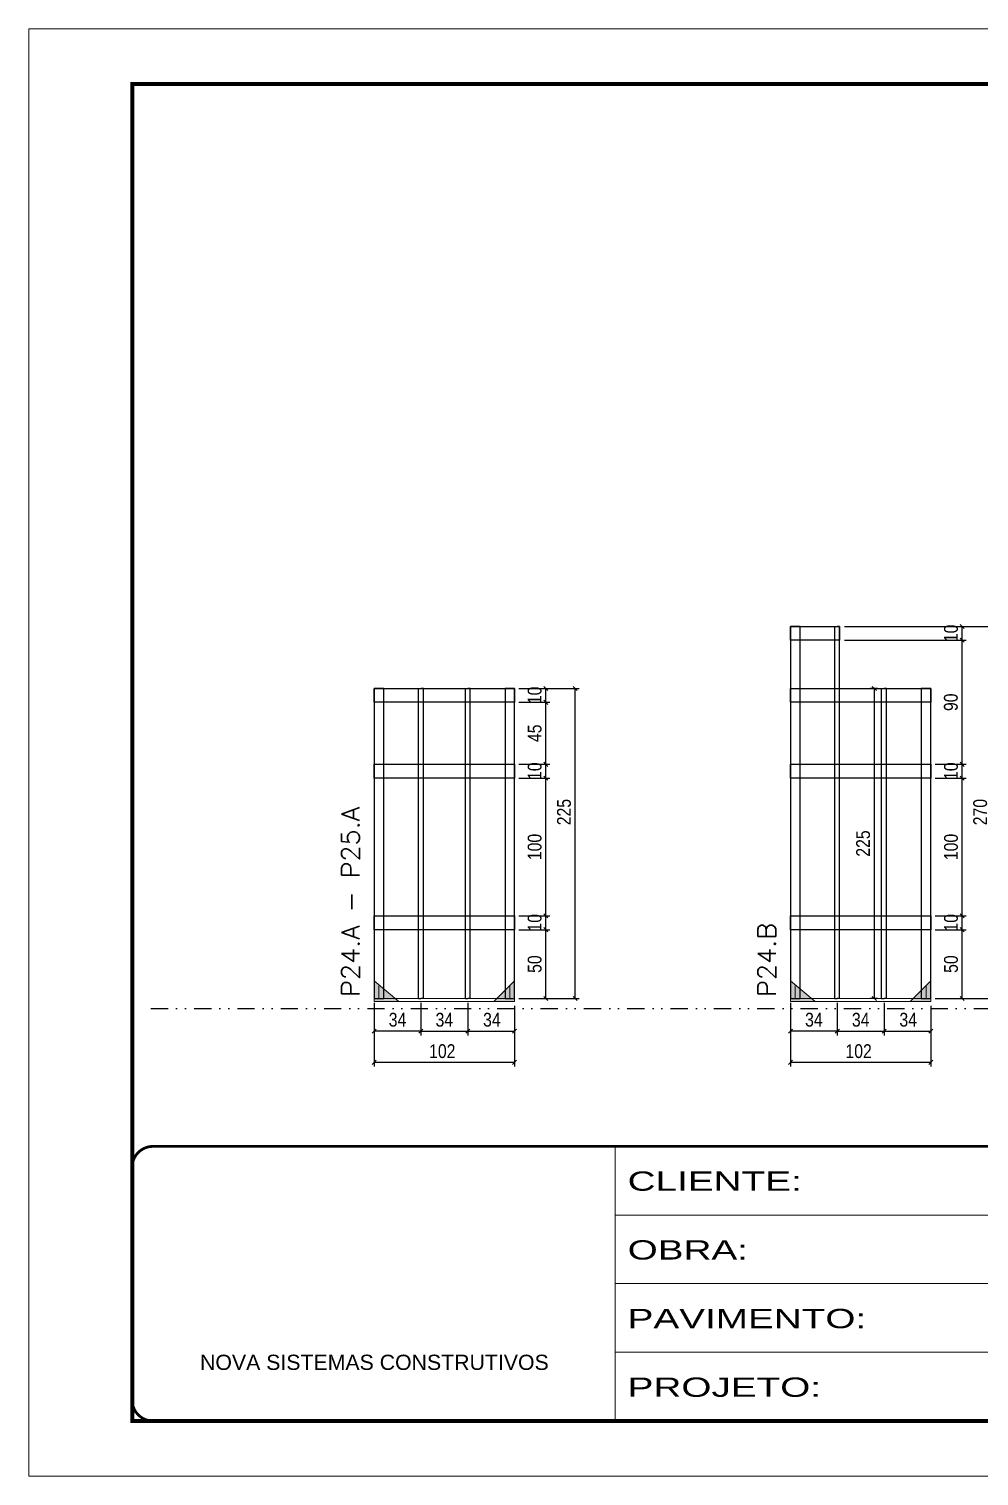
# Model space of a CAD drawing. Extents: x 14400 to 27878, y -21631 to 6985.
# Drawn here: x 17597 to 18287, y 192 to 1242 of the extents above; entities that cross this region are included whole.
import ezdxf

# ---------------------------------------------------------------- set-up
doc = ezdxf.new("R2010")
doc.units = 0
for name, pattern in [('CONTINUO', [0]), ('DASHED', [0.75, 0.5, -0.25]), ('DIVIDE2', [0.625, 0.25, -0.125, 0, -0.125, 0, -0.125]), ('HIDDEN', [0.375, 0.25, -0.125])]:
    doc.linetypes.add(name, pattern=pattern)
for name, color, linetype in [('COTA', 241, 'Continuous'), ('Nível', 160, 'Continuous'), ('SARR_2.2x10', 60, 'Continuous'), ('SARR_3.5x7', 81, 'Continuous'), ('SARR_7x7', 40, 'Continuous')]:
    doc.layers.add(name, color=color, linetype=linetype)
for name, color, linetype, lineweight in [('Folhas', 255, 'Continuous', 9), ('Madeira', 126, 'Continuous', 18), ('Sarr 2.2x7', 40, 'Continuous', 9), ('SARRAFO DE PRESSAO', 251, 'DASHED', 9), ('Texto Seção', 7, 'Continuous', 15)]:
    doc.layers.add(name, color=color, linetype=linetype, lineweight=lineweight)
doc.styles.add('ARIAL', font='arial.ttf')
doc.styles.add('COTA TECNICA', font='techl___.ttf', dxfattribs={"height": 10})
doc.styles.add('REGUA-120', font='ROMANS.shx', dxfattribs={"height": 15})
doc.styles.add('Tecnologia', font='')
doc.styles.get('Tecnologia').set_extended_font_data('Forgotten Futurist')
doc.dimstyles.new('PAINEL', dxfattribs={"dimtxt": 10, "dimasz": 3, "dimexe": 3, "dimexo": 3, "dimgap": 3, "dimtad": 1, "dimdec": 1, "dimzin": 12, "dimdsep": 46, "dimtxsty": 'COTA TECNICA', "dimblk1": 'OBLIQUE', "dimblk2": 'OBLIQUE', "dimsah": 1, "dimcen": 0.9, "dimclrd": 4, "dimclre": 4, "dimclrt": 240, "dimadec": 1, "dimazin": 3, "dimtfac": 1, "dimtdec": 1, "dimtmove": 0, "dimatfit": 3, "dimfxl": 1, "dimtolj": 1, "dimtzin": 12, "dimarcsym": 0})

# ---------------------------------------------------------------- blocks, each defined once
blk = doc.blocks.new('9999999999')
at = {"color": 30, "linetype": 'CONTINUO'}
for p, q in [((98564.6, 34230.2), (98564.6, 34429.4)), ((98564.6, 34379.6), (99584, 34379.6)), ((98564.6, 34329.8), (99488, 34329.8)), ((98564.6, 34280), (99488, 34280))]:
    blk.add_line(p, q, dxfattribs=at)
at = {"color": 30, "linetype": 'CONTINUO', "const_width": 2}
blk.add_lwpolyline([(99584, 34230.2), (99584, 34414.4, 0.414214), (99569, 34429.4), (98229, 34429.4, 0.414214), (98214, 34414.4), (98214, 34245.2, 0.414214), (98229, 34230.2), (99584, 34230.2)], format="xyb", dxfattribs=at)
at = {"layer": 'Folhas'}
blk.add_lwpolyline([(98139, 34190.2), (99624, 34190.2), (99624, 35240.2), (98139, 35240.2)], close=True, dxfattribs=at)
at = {"layer": 'Folhas', "color": 30, "const_width": 3}
blk.add_lwpolyline([(98214, 34230.2), (99584, 34230.2), (99584, 35200.2), (98214, 35200.2)], close=True, dxfattribs=at)
at = {"color": 7, "linetype": 'Continuous', "ltscale": 5, "style": 'ARIAL'}
blk.add_text('NOVA SISTEMAS CONSTRUTIVOS', height=11.059, dxfattribs=at).set_placement((98263.2, 34267.2))
at = {"layer": 'Folhas', "color": 7, "style": 'Tecnologia', "width": 1.5}
for s, p in [('CLIENTE:', (98573.7, 34397.2)), ('OBRA:', (98573.7, 34347.3)), ('PAVIMENTO:', (98573.7, 34297.5)), ('PROJETO:', (98573.7, 34247.7))]:
    blk.add_text(s, height=14, dxfattribs=at).set_placement(p)
blk = doc.blocks.new('_Oblique')
at = {"color": 0, "linetype": 'ByBlock', "lineweight": -2}
blk.add_line((-0.5, -0.5), (0.5, 0.5), dxfattribs=at)
blk = doc.blocks.new('*D6844')
at = {"layer": 'COTA', "color": 4, "lineweight": -2, "transparency": 16777216}
for p, q in [((17847.6, 520.1), (17847.6, 489)), ((17949.6, 520.1), (17949.6, 489)), ((17949.6, 492), (17847.6, 492))]:
    blk.add_line(p, q, dxfattribs=at)
at = {"layer": 'Defpoints', "color": 0, "transparency": 16777216}
for p in [(17847.6, 523.1), (17949.6, 523.1), (17847.6, 492)]:
    blk.add_point(p, dxfattribs=at)
at = {"layer": 'COTA', "color": 4, "lineweight": -2, "transparency": 16777216, "xscale": 3, "yscale": 3, "zscale": 3, "rotation": 180}
blk.add_blockref('_Oblique', (17847.6, 492), dxfattribs=at)
at = {"layer": 'COTA', "color": 4, "lineweight": -2, "transparency": 16777216, "xscale": 3, "yscale": 3, "zscale": 3}
blk.add_blockref('_Oblique', (17949.6, 492), dxfattribs=at)
at = {"layer": 'COTA', "color": 240, "transparency": 16777216, "insert": (17897.1, 500.1), "char_height": 10, "attachment_point": 5, "style": 'COTA TECNICA'}
blk.add_mtext('\\A1;102', dxfattribs=at)
blk = doc.blocks.new('*D6845')
at = {"layer": 'COTA', "color": 4, "lineweight": -2, "transparency": 16777216}
for p, q in [((17847.6, 535.3), (17847.6, 511.6)), ((17881.6, 535.3), (17881.6, 511.6)), ((17881.6, 514.6), (17847.6, 514.6))]:
    blk.add_line(p, q, dxfattribs=at)
at = {"layer": 'Defpoints', "color": 0, "transparency": 16777216}
for p in [(17847.6, 538.3), (17881.6, 538.3), (17847.6, 514.6)]:
    blk.add_point(p, dxfattribs=at)
at = {"layer": 'COTA', "color": 4, "lineweight": -2, "transparency": 16777216, "xscale": 3, "yscale": 3, "zscale": 3, "rotation": 180}
blk.add_blockref('_Oblique', (17847.6, 514.6), dxfattribs=at)
at = {"layer": 'COTA', "color": 4, "lineweight": -2, "transparency": 16777216, "xscale": 3, "yscale": 3, "zscale": 3}
blk.add_blockref('_Oblique', (17881.6, 514.6), dxfattribs=at)
at = {"layer": 'COTA', "color": 240, "transparency": 16777216, "insert": (17864.6, 522.9), "char_height": 10, "attachment_point": 5, "style": 'COTA TECNICA'}
blk.add_mtext('\\A1;34', dxfattribs=at)
blk = doc.blocks.new('*D6846')
at = {"layer": 'COTA', "color": 4, "lineweight": -2, "transparency": 16777216}
for p, q in [((17915.6, 535.3), (17915.6, 511.6)), ((17949.6, 533.1), (17949.6, 511.6)), ((17915.6, 514.6), (17949.6, 514.6))]:
    blk.add_line(p, q, dxfattribs=at)
at = {"layer": 'Defpoints', "color": 0, "transparency": 16777216}
for p in [(17915.6, 538.3), (17949.6, 536.1), (17949.6, 514.6)]:
    blk.add_point(p, dxfattribs=at)
at = {"layer": 'COTA', "color": 4, "lineweight": -2, "transparency": 16777216, "xscale": 3, "yscale": 3, "zscale": 3, "rotation": 180}
blk.add_blockref('_Oblique', (17915.6, 514.6), dxfattribs=at)
at = {"layer": 'COTA', "color": 4, "lineweight": -2, "transparency": 16777216, "xscale": 3, "yscale": 3, "zscale": 3}
blk.add_blockref('_Oblique', (17949.6, 514.6), dxfattribs=at)
at = {"layer": 'COTA', "color": 240, "transparency": 16777216, "insert": (17933.1, 522.9), "char_height": 10, "attachment_point": 5, "style": 'COTA TECNICA'}
blk.add_mtext('\\A1;34', dxfattribs=at)
blk = doc.blocks.new('*D6847')
at = {"layer": 'COTA', "color": 4, "lineweight": -2, "transparency": 16777216}
for p, q in [((17952.6, 588.3), (17975.3, 588.3)), ((17972.3, 538.3), (17972.3, 588.3)), ((17952.6, 538.3), (17975.3, 538.3))]:
    blk.add_line(p, q, dxfattribs=at)
at = {"layer": 'Defpoints', "color": 0, "transparency": 16777216}
for p in [(17949.6, 588.3), (17972.3, 588.3), (17949.6, 538.3)]:
    blk.add_point(p, dxfattribs=at)
at = {"layer": 'COTA', "color": 4, "lineweight": -2, "transparency": 16777216, "xscale": 3, "yscale": 3, "zscale": 3}
for p, rotation in [((17972.3, 588.3), 90), ((17972.3, 538.3), 270)]:
    blk.add_blockref('_Oblique', p, dxfattribs=dict(at, rotation=rotation))
at = {"layer": 'COTA', "color": 240, "transparency": 16777216, "insert": (17964.2, 563.3), "char_height": 10, "attachment_point": 5, "rotation": 90, "style": 'COTA TECNICA'}
blk.add_mtext('\\A1;50', dxfattribs=at)
blk = doc.blocks.new('*D6848')
at = {"layer": 'COTA', "color": 4, "lineweight": -2, "transparency": 16777216}
for p, q in [((17881.6, 535.3), (17881.6, 511.6)), ((17915.6, 535.3), (17915.6, 511.6)), ((17881.6, 514.6), (17915.6, 514.6))]:
    blk.add_line(p, q, dxfattribs=at)
at = {"layer": 'Defpoints', "color": 0, "transparency": 16777216}
for p in [(17881.6, 538.3), (17915.6, 538.3), (17915.6, 514.6)]:
    blk.add_point(p, dxfattribs=at)
at = {"layer": 'COTA', "color": 4, "lineweight": -2, "transparency": 16777216, "xscale": 3, "yscale": 3, "zscale": 3, "rotation": 180}
blk.add_blockref('_Oblique', (17881.6, 514.6), dxfattribs=at)
at = {"layer": 'COTA', "color": 4, "lineweight": -2, "transparency": 16777216, "xscale": 3, "yscale": 3, "zscale": 3}
blk.add_blockref('_Oblique', (17915.6, 514.6), dxfattribs=at)
at = {"layer": 'COTA', "color": 240, "transparency": 16777216, "insert": (17898.6, 522.9), "char_height": 10, "attachment_point": 5, "style": 'COTA TECNICA'}
blk.add_mtext('\\A1;34', dxfattribs=at)
blk = doc.blocks.new('*D6849')
at = {"layer": 'COTA', "color": 4, "lineweight": -2, "transparency": 16777216}
for p, q in [((17952.6, 598.3), (17975.3, 598.3)), ((17952.6, 588.3), (17975.3, 588.3)), ((17972.3, 588.3), (17972.3, 598.3))]:
    blk.add_line(p, q, dxfattribs=at)
at = {"layer": 'Defpoints', "color": 0, "transparency": 16777216}
for p in [(17949.6, 598.3), (17949.6, 588.3), (17972.3, 598.3)]:
    blk.add_point(p, dxfattribs=at)
at = {"layer": 'COTA', "color": 4, "lineweight": -2, "transparency": 16777216, "xscale": 3, "yscale": 3, "zscale": 3}
for p, rotation in [((17972.3, 598.3), 90), ((17972.3, 588.3), 270)]:
    blk.add_blockref('_Oblique', p, dxfattribs=dict(at, rotation=rotation))
at = {"layer": 'COTA', "color": 240, "transparency": 16777216, "insert": (17964.2, 593.3), "char_height": 10, "attachment_point": 5, "rotation": 90, "style": 'COTA TECNICA'}
blk.add_mtext('\\A1;10', dxfattribs=at)
blk = doc.blocks.new('*D6850')
at = {"layer": 'COTA', "color": 4, "lineweight": -2, "transparency": 16777216}
for p, q in [((17952.6, 698.3), (17975.3, 698.3)), ((17972.3, 598.3), (17972.3, 698.3)), ((17952.6, 598.3), (17975.3, 598.3))]:
    blk.add_line(p, q, dxfattribs=at)
at = {"layer": 'Defpoints', "color": 0, "transparency": 16777216}
for p in [(17949.6, 698.3), (17972.3, 698.3), (17949.6, 598.3)]:
    blk.add_point(p, dxfattribs=at)
at = {"layer": 'COTA', "color": 4, "lineweight": -2, "transparency": 16777216, "xscale": 3, "yscale": 3, "zscale": 3}
for p, rotation in [((17972.3, 698.3), 90), ((17972.3, 598.3), 270)]:
    blk.add_blockref('_Oblique', p, dxfattribs=dict(at, rotation=rotation))
at = {"layer": 'COTA', "color": 240, "transparency": 16777216, "insert": (17964.2, 648.3), "char_height": 10, "attachment_point": 5, "rotation": 90, "style": 'COTA TECNICA'}
blk.add_mtext('\\A1;100', dxfattribs=at)
blk = doc.blocks.new('*D6851')
at = {"layer": 'COTA', "color": 4, "lineweight": -2, "transparency": 16777216}
for p, q in [((17952.6, 708.3), (17975.3, 708.3)), ((17972.3, 698.3), (17972.3, 708.3)), ((17952.6, 698.3), (17975.3, 698.3))]:
    blk.add_line(p, q, dxfattribs=at)
at = {"layer": 'Defpoints', "color": 0, "transparency": 16777216}
for p in [(17949.6, 708.3), (17972.3, 708.3), (17949.6, 698.3)]:
    blk.add_point(p, dxfattribs=at)
at = {"layer": 'COTA', "color": 4, "lineweight": -2, "transparency": 16777216, "xscale": 3, "yscale": 3, "zscale": 3}
for p, rotation in [((17972.3, 708.3), 90), ((17972.3, 698.3), 270)]:
    blk.add_blockref('_Oblique', p, dxfattribs=dict(at, rotation=rotation))
at = {"layer": 'COTA', "color": 240, "transparency": 16777216, "insert": (17964.2, 703.3), "char_height": 10, "attachment_point": 5, "rotation": 90, "style": 'COTA TECNICA'}
blk.add_mtext('\\A1;10', dxfattribs=at)
blk = doc.blocks.new('*D6852')
at = {"layer": 'COTA', "color": 4, "lineweight": -2, "transparency": 16777216}
for p, q in [((17952.6, 753.3), (17975.3, 753.3)), ((17972.3, 708.3), (17972.3, 753.3)), ((17952.6, 708.3), (17975.3, 708.3))]:
    blk.add_line(p, q, dxfattribs=at)
at = {"layer": 'Defpoints', "color": 0, "transparency": 16777216}
for p in [(17949.6, 753.3), (17972.3, 753.3), (17949.6, 708.3)]:
    blk.add_point(p, dxfattribs=at)
at = {"layer": 'COTA', "color": 4, "lineweight": -2, "transparency": 16777216, "xscale": 3, "yscale": 3, "zscale": 3}
for p, rotation in [((17972.3, 753.3), 90), ((17972.3, 708.3), 270)]:
    blk.add_blockref('_Oblique', p, dxfattribs=dict(at, rotation=rotation))
at = {"layer": 'COTA', "color": 240, "transparency": 16777216, "insert": (17964.2, 730.8), "char_height": 10, "attachment_point": 5, "rotation": 90, "style": 'COTA TECNICA'}
blk.add_mtext('\\A1;45', dxfattribs=at)
blk = doc.blocks.new('*D6853')
at = {"layer": 'COTA', "color": 4, "lineweight": -2, "transparency": 16777216}
for p, q in [((17952.6, 763.3), (17975.3, 763.3)), ((17972.3, 753.3), (17972.3, 763.3)), ((17952.6, 753.3), (17975.3, 753.3))]:
    blk.add_line(p, q, dxfattribs=at)
at = {"layer": 'Defpoints', "color": 0, "transparency": 16777216}
for p in [(17949.6, 763.3), (17972.3, 763.3), (17949.6, 753.3)]:
    blk.add_point(p, dxfattribs=at)
at = {"layer": 'COTA', "color": 4, "lineweight": -2, "transparency": 16777216, "xscale": 3, "yscale": 3, "zscale": 3}
for p, rotation in [((17972.3, 763.3), 90), ((17972.3, 753.3), 270)]:
    blk.add_blockref('_Oblique', p, dxfattribs=dict(at, rotation=rotation))
at = {"layer": 'COTA', "color": 240, "transparency": 16777216, "insert": (17964.2, 758.3), "char_height": 10, "attachment_point": 5, "rotation": 90, "style": 'COTA TECNICA'}
blk.add_mtext('\\A1;10', dxfattribs=at)
blk = doc.blocks.new('*D6854')
at = {"layer": 'COTA', "color": 4, "lineweight": -2, "transparency": 16777216}
for p, q in [((17952.6, 763.3), (17996.6, 763.3)), ((17993.6, 538.3), (17993.6, 763.3)), ((17952.6, 538.3), (17996.6, 538.3))]:
    blk.add_line(p, q, dxfattribs=at)
at = {"layer": 'Defpoints', "color": 0, "transparency": 16777216}
for p in [(17949.6, 763.3), (17993.6, 763.3), (17949.6, 538.3)]:
    blk.add_point(p, dxfattribs=at)
at = {"layer": 'COTA', "color": 4, "lineweight": -2, "transparency": 16777216, "xscale": 3, "yscale": 3, "zscale": 3}
for p, rotation in [((17993.6, 763.3), 90), ((17993.6, 538.3), 270)]:
    blk.add_blockref('_Oblique', p, dxfattribs=dict(at, rotation=rotation))
at = {"layer": 'COTA', "color": 240, "transparency": 16777216, "insert": (17985.5, 673.6), "char_height": 10, "attachment_point": 5, "rotation": 90, "style": 'COTA TECNICA'}
blk.add_mtext('\\A1;225', dxfattribs=at)
blk = doc.blocks.new('*D6855')
at = {"layer": 'COTA', "color": 4, "lineweight": -2, "transparency": 16777216}
for p, q in [((18149.9, 520.1), (18149.9, 489)), ((18251.9, 520.1), (18251.9, 489)), ((18251.9, 492), (18149.9, 492))]:
    blk.add_line(p, q, dxfattribs=at)
at = {"layer": 'Defpoints', "color": 0, "transparency": 16777216}
for p in [(18149.9, 523.1), (18251.9, 523.1), (18149.9, 492)]:
    blk.add_point(p, dxfattribs=at)
at = {"layer": 'COTA', "color": 4, "lineweight": -2, "transparency": 16777216, "xscale": 3, "yscale": 3, "zscale": 3, "rotation": 180}
blk.add_blockref('_Oblique', (18149.9, 492), dxfattribs=at)
at = {"layer": 'COTA', "color": 4, "lineweight": -2, "transparency": 16777216, "xscale": 3, "yscale": 3, "zscale": 3}
blk.add_blockref('_Oblique', (18251.9, 492), dxfattribs=at)
at = {"layer": 'COTA', "color": 240, "transparency": 16777216, "insert": (18199.4, 500.1), "char_height": 10, "attachment_point": 5, "style": 'COTA TECNICA'}
blk.add_mtext('\\A1;102', dxfattribs=at)
blk = doc.blocks.new('*D6856')
at = {"layer": 'COTA', "color": 4, "lineweight": -2, "transparency": 16777216}
for p, q in [((18149.9, 535.3), (18149.9, 511.6)), ((18183.9, 535.3), (18183.9, 511.6)), ((18183.9, 514.6), (18149.9, 514.6))]:
    blk.add_line(p, q, dxfattribs=at)
at = {"layer": 'Defpoints', "color": 0, "transparency": 16777216}
for p in [(18149.9, 538.3), (18183.9, 538.3), (18149.9, 514.6)]:
    blk.add_point(p, dxfattribs=at)
at = {"layer": 'COTA', "color": 4, "lineweight": -2, "transparency": 16777216, "xscale": 3, "yscale": 3, "zscale": 3, "rotation": 180}
blk.add_blockref('_Oblique', (18149.9, 514.6), dxfattribs=at)
at = {"layer": 'COTA', "color": 4, "lineweight": -2, "transparency": 16777216, "xscale": 3, "yscale": 3, "zscale": 3}
blk.add_blockref('_Oblique', (18183.9, 514.6), dxfattribs=at)
at = {"layer": 'COTA', "color": 240, "transparency": 16777216, "insert": (18166.9, 522.9), "char_height": 10, "attachment_point": 5, "style": 'COTA TECNICA'}
blk.add_mtext('\\A1;34', dxfattribs=at)
blk = doc.blocks.new('*D6857')
at = {"layer": 'COTA', "color": 4, "lineweight": -2, "transparency": 16777216}
for p, q in [((18217.9, 535.3), (18217.9, 511.6)), ((18251.9, 533.1), (18251.9, 511.6)), ((18217.9, 514.6), (18251.9, 514.6))]:
    blk.add_line(p, q, dxfattribs=at)
at = {"layer": 'Defpoints', "color": 0, "transparency": 16777216}
for p in [(18217.9, 538.3), (18251.9, 536.1), (18251.9, 514.6)]:
    blk.add_point(p, dxfattribs=at)
at = {"layer": 'COTA', "color": 4, "lineweight": -2, "transparency": 16777216, "xscale": 3, "yscale": 3, "zscale": 3, "rotation": 180}
blk.add_blockref('_Oblique', (18217.9, 514.6), dxfattribs=at)
at = {"layer": 'COTA', "color": 4, "lineweight": -2, "transparency": 16777216, "xscale": 3, "yscale": 3, "zscale": 3}
blk.add_blockref('_Oblique', (18251.9, 514.6), dxfattribs=at)
at = {"layer": 'COTA', "color": 240, "transparency": 16777216, "insert": (18235.4, 522.9), "char_height": 10, "attachment_point": 5, "style": 'COTA TECNICA'}
blk.add_mtext('\\A1;34', dxfattribs=at)
blk = doc.blocks.new('*D6858')
at = {"layer": 'COTA', "color": 4, "lineweight": -2, "transparency": 16777216}
for p, q in [((18254.9, 588.3), (18277.6, 588.3)), ((18274.6, 538.3), (18274.6, 588.3)), ((18254.9, 538.3), (18277.6, 538.3))]:
    blk.add_line(p, q, dxfattribs=at)
at = {"layer": 'Defpoints', "color": 0, "transparency": 16777216}
for p in [(18251.9, 588.3), (18274.6, 588.3), (18251.9, 538.3)]:
    blk.add_point(p, dxfattribs=at)
at = {"layer": 'COTA', "color": 4, "lineweight": -2, "transparency": 16777216, "xscale": 3, "yscale": 3, "zscale": 3}
for p, rotation in [((18274.6, 588.3), 90), ((18274.6, 538.3), 270)]:
    blk.add_blockref('_Oblique', p, dxfattribs=dict(at, rotation=rotation))
at = {"layer": 'COTA', "color": 240, "transparency": 16777216, "insert": (18266.5, 563.3), "char_height": 10, "attachment_point": 5, "rotation": 90, "style": 'COTA TECNICA'}
blk.add_mtext('\\A1;50', dxfattribs=at)
blk = doc.blocks.new('*D6859')
at = {"layer": 'COTA', "color": 4, "lineweight": -2, "transparency": 16777216}
for p, q in [((18183.9, 535.3), (18183.9, 511.6)), ((18217.9, 535.3), (18217.9, 511.6)), ((18183.9, 514.6), (18217.9, 514.6))]:
    blk.add_line(p, q, dxfattribs=at)
at = {"layer": 'Defpoints', "color": 0, "transparency": 16777216}
for p in [(18183.9, 538.3), (18217.9, 538.3), (18217.9, 514.6)]:
    blk.add_point(p, dxfattribs=at)
at = {"layer": 'COTA', "color": 4, "lineweight": -2, "transparency": 16777216, "xscale": 3, "yscale": 3, "zscale": 3, "rotation": 180}
blk.add_blockref('_Oblique', (18183.9, 514.6), dxfattribs=at)
at = {"layer": 'COTA', "color": 4, "lineweight": -2, "transparency": 16777216, "xscale": 3, "yscale": 3, "zscale": 3}
blk.add_blockref('_Oblique', (18217.9, 514.6), dxfattribs=at)
at = {"layer": 'COTA', "color": 240, "transparency": 16777216, "insert": (18200.9, 522.9), "char_height": 10, "attachment_point": 5, "style": 'COTA TECNICA'}
blk.add_mtext('\\A1;34', dxfattribs=at)
blk = doc.blocks.new('*D6860')
at = {"layer": 'COTA', "color": 4, "lineweight": -2, "transparency": 16777216}
for p, q in [((18254.9, 598.3), (18277.6, 598.3)), ((18254.9, 588.3), (18277.6, 588.3)), ((18274.6, 588.3), (18274.6, 598.3))]:
    blk.add_line(p, q, dxfattribs=at)
at = {"layer": 'Defpoints', "color": 0, "transparency": 16777216}
for p in [(18251.9, 598.3), (18251.9, 588.3), (18274.6, 598.3)]:
    blk.add_point(p, dxfattribs=at)
at = {"layer": 'COTA', "color": 4, "lineweight": -2, "transparency": 16777216, "xscale": 3, "yscale": 3, "zscale": 3}
for p, rotation in [((18274.6, 598.3), 90), ((18274.6, 588.3), 270)]:
    blk.add_blockref('_Oblique', p, dxfattribs=dict(at, rotation=rotation))
at = {"layer": 'COTA', "color": 240, "transparency": 16777216, "insert": (18266.5, 593.3), "char_height": 10, "attachment_point": 5, "rotation": 90, "style": 'COTA TECNICA'}
blk.add_mtext('\\A1;10', dxfattribs=at)
blk = doc.blocks.new('*D6861')
at = {"layer": 'COTA', "color": 4, "lineweight": -2, "transparency": 16777216}
for p, q in [((18254.9, 698.3), (18277.6, 698.3)), ((18274.6, 598.3), (18274.6, 698.3)), ((18254.9, 598.3), (18277.6, 598.3))]:
    blk.add_line(p, q, dxfattribs=at)
at = {"layer": 'Defpoints', "color": 0, "transparency": 16777216}
for p in [(18251.9, 698.3), (18274.6, 698.3), (18251.9, 598.3)]:
    blk.add_point(p, dxfattribs=at)
at = {"layer": 'COTA', "color": 4, "lineweight": -2, "transparency": 16777216, "xscale": 3, "yscale": 3, "zscale": 3}
for p, rotation in [((18274.6, 698.3), 90), ((18274.6, 598.3), 270)]:
    blk.add_blockref('_Oblique', p, dxfattribs=dict(at, rotation=rotation))
at = {"layer": 'COTA', "color": 240, "transparency": 16777216, "insert": (18266.5, 648.3), "char_height": 10, "attachment_point": 5, "rotation": 90, "style": 'COTA TECNICA'}
blk.add_mtext('\\A1;100', dxfattribs=at)
blk = doc.blocks.new('*D6862')
at = {"layer": 'COTA', "color": 4, "lineweight": -2, "transparency": 16777216}
for p, q in [((18254.9, 708.3), (18277.6, 708.3)), ((18274.6, 698.3), (18274.6, 708.3)), ((18254.9, 698.3), (18277.6, 698.3))]:
    blk.add_line(p, q, dxfattribs=at)
at = {"layer": 'Defpoints', "color": 0, "transparency": 16777216}
for p in [(18251.9, 708.3), (18274.6, 708.3), (18251.9, 698.3)]:
    blk.add_point(p, dxfattribs=at)
at = {"layer": 'COTA', "color": 4, "lineweight": -2, "transparency": 16777216, "xscale": 3, "yscale": 3, "zscale": 3}
for p, rotation in [((18274.6, 708.3), 90), ((18274.6, 698.3), 270)]:
    blk.add_blockref('_Oblique', p, dxfattribs=dict(at, rotation=rotation))
at = {"layer": 'COTA', "color": 240, "transparency": 16777216, "insert": (18266.5, 703.3), "char_height": 10, "attachment_point": 5, "rotation": 90, "style": 'COTA TECNICA'}
blk.add_mtext('\\A1;10', dxfattribs=at)
blk = doc.blocks.new('*D6863')
at = {"layer": 'COTA', "color": 4, "lineweight": -2, "transparency": 16777216}
for p, q in [((18189.2, 798.3), (18277.6, 798.3)), ((18274.6, 708.3), (18274.6, 798.3)), ((18254.9, 708.3), (18277.6, 708.3))]:
    blk.add_line(p, q, dxfattribs=at)
at = {"layer": 'Defpoints', "color": 0, "transparency": 16777216}
for p in [(18186.2, 798.3), (18274.6, 798.3), (18251.9, 708.3)]:
    blk.add_point(p, dxfattribs=at)
at = {"layer": 'COTA', "color": 4, "lineweight": -2, "transparency": 16777216, "xscale": 3, "yscale": 3, "zscale": 3}
for p, rotation in [((18274.6, 798.3), 90), ((18274.6, 708.3), 270)]:
    blk.add_blockref('_Oblique', p, dxfattribs=dict(at, rotation=rotation))
at = {"layer": 'COTA', "color": 240, "transparency": 16777216, "insert": (18266.4, 753.3), "char_height": 10, "attachment_point": 5, "rotation": 90, "style": 'COTA TECNICA'}
blk.add_mtext('\\A1;90', dxfattribs=at)
blk = doc.blocks.new('*D6864')
at = {"layer": 'COTA', "color": 4, "lineweight": -2, "transparency": 16777216}
for p, q in [((18189.2, 808.3), (18277.6, 808.3)), ((18189.2, 798.3), (18277.6, 798.3)), ((18274.6, 798.3), (18274.6, 808.3))]:
    blk.add_line(p, q, dxfattribs=at)
at = {"layer": 'Defpoints', "color": 0, "transparency": 16777216}
for p in [(18186.2, 808.3), (18186.2, 798.3), (18274.6, 808.3)]:
    blk.add_point(p, dxfattribs=at)
at = {"layer": 'COTA', "color": 4, "lineweight": -2, "transparency": 16777216, "xscale": 3, "yscale": 3, "zscale": 3}
for p, rotation in [((18274.6, 808.3), 90), ((18274.6, 798.3), 270)]:
    blk.add_blockref('_Oblique', p, dxfattribs=dict(at, rotation=rotation))
at = {"layer": 'COTA', "color": 240, "transparency": 16777216, "insert": (18266.5, 803.3), "char_height": 10, "attachment_point": 5, "rotation": 90, "style": 'COTA TECNICA'}
blk.add_mtext('\\A1;10', dxfattribs=at)
blk = doc.blocks.new('*D6865')
at = {"layer": 'COTA', "color": 4, "lineweight": -2, "transparency": 16777216}
for p, q in [((18189.2, 808.3), (18298.8, 808.3)), ((18295.8, 538.3), (18295.8, 808.3)), ((18254.9, 538.3), (18298.8, 538.3))]:
    blk.add_line(p, q, dxfattribs=at)
at = {"layer": 'Defpoints', "color": 0, "transparency": 16777216}
for p in [(18186.2, 808.3), (18295.8, 808.3), (18251.9, 538.3)]:
    blk.add_point(p, dxfattribs=at)
at = {"layer": 'COTA', "color": 4, "lineweight": -2, "transparency": 16777216, "xscale": 3, "yscale": 3, "zscale": 3}
for p, rotation in [((18295.8, 808.3), 90), ((18295.8, 538.3), 270)]:
    blk.add_blockref('_Oblique', p, dxfattribs=dict(at, rotation=rotation))
at = {"layer": 'COTA', "color": 240, "transparency": 16777216, "insert": (18287.7, 673.6), "char_height": 10, "attachment_point": 5, "rotation": 90, "style": 'COTA TECNICA'}
blk.add_mtext('\\A1;270', dxfattribs=at)
blk = doc.blocks.new('*D6877')
at = {"layer": 'COTA', "color": 4, "lineweight": -2, "transparency": 16777216}
for p, q in [((18213.1, 763.3), (18207.8, 763.3)), ((18210.8, 763.3), (18210.8, 538.3)), ((18213.1, 538.3), (18207.8, 538.3))]:
    blk.add_line(p, q, dxfattribs=at)
at = {"layer": 'Defpoints', "color": 0, "transparency": 16777216}
for p in [(18216.1, 763.3), (18210.8, 538.3), (18216.1, 538.3)]:
    blk.add_point(p, dxfattribs=at)
at = {"layer": 'COTA', "color": 4, "lineweight": -2, "transparency": 16777216, "xscale": 3, "yscale": 3, "zscale": 3}
for p, rotation in [((18210.8, 763.3), 90), ((18210.8, 538.3), 270)]:
    blk.add_blockref('_Oblique', p, dxfattribs=dict(at, rotation=rotation))
at = {"layer": 'COTA', "color": 240, "transparency": 16777216, "insert": (18202.7, 650.8), "char_height": 10, "attachment_point": 5, "rotation": 90, "style": 'COTA TECNICA'}
blk.add_mtext('\\A1;225', dxfattribs=at)

msp = doc.modelspace()

# ---------------------------------------------------------------- hatches: boundary and pattern name
at = {"layer": 'Madeira'}
h = msp.add_hatch(color=252, dxfattribs=at)
h.dxf.hatch_style = 2
h.paths.add_polyline_path([(17847.64, 551.13), (17847.64, 536.13), (17865.64, 536.13)])
h = msp.add_hatch(color=252, dxfattribs=at)
h.dxf.hatch_style = 2
h.paths.add_polyline_path([(17949.64, 551.13), (17949.64, 536.13), (17934.64, 536.13)])
h = msp.add_hatch(color=252, dxfattribs=at)
h.dxf.hatch_style = 2
h.paths.add_polyline_path([(18149.86, 551.13), (18149.86, 536.13), (18167.86, 536.13)])
h = msp.add_hatch(color=252, dxfattribs=at)
h.dxf.hatch_style = 2
h.paths.add_polyline_path([(18251.86, 551.13), (18251.86, 536.13), (18236.86, 536.13)])

# ---------------------------------------------------------------- linework, layer by layer
at = {"layer": 'Madeira', "color": 1, "linetype": 'HIDDEN'}
for p, q in [((17851.14, 547.63), (17851.14, 538.33)), ((17851.14, 547.63), (17851.14, 538.33)), ((17946.14, 547.63), (17946.14, 538.33)), ((17946.14, 547.63), (17946.14, 538.33)), ((18153.36, 547.63), (18153.36, 538.33)), ((18153.36, 547.63), (18153.36, 538.33)), ((18248.36, 547.63), (18248.36, 538.33)), ((18248.36, 547.63), (18248.36, 538.33)), ((17857.48, 538.33), (17847.64, 538.33)), ((17857.48, 538.33), (17847.64, 538.33)), ((17863.44, 538.33), (17847.64, 538.33)), ((17854.64, 544.13), (17854.64, 538.33)), ((17936.84, 538.33), (17949.64, 538.33)), ((17939.81, 538.33), (17949.64, 538.33)), ((17939.81, 538.33), (17949.64, 538.33)), ((18159.7, 538.33), (18149.86, 538.33)), ((18159.7, 538.33), (18149.86, 538.33)), ((18165.66, 538.33), (18149.86, 538.33)), ((18156.86, 544.13), (18156.86, 538.33)), ((18239.06, 538.33), (18251.86, 538.33)), ((18242.03, 538.33), (18251.86, 538.33)), ((18242.03, 538.33), (18251.86, 538.33))]:
    msp.add_line(p, q, dxfattribs=at)
at = {"layer": 'Madeira'}
for p, q in [((17847.64, 538.33), (17847.64, 536.13)), ((17847.64, 538.33), (17847.64, 536.13)), ((17847.64, 538.33), (17847.64, 536.13)), ((18149.86, 538.33), (18149.86, 536.13)), ((18149.86, 538.33), (18149.86, 536.13)), ((18149.86, 538.33), (18149.86, 536.13))]:
    msp.add_line(p, q, dxfattribs=at)
at = {"layer": 'Madeira', "color": 0}
for points in [[(17847.64, 551.13), (17847.64, 536.13), (17865.64, 536.13), (17847.64, 551.13)], [(17949.64, 551.13), (17949.64, 536.13), (17934.64, 536.13), (17949.64, 551.13)], [(18149.86, 551.13), (18149.86, 536.13), (18167.86, 536.13), (18149.86, 551.13)], [(18251.86, 551.13), (18251.86, 536.13), (18236.86, 536.13), (18251.86, 551.13)]]:
    msp.add_lwpolyline(points, dxfattribs=at)
at = {"layer": 'Nível', "color": 4, "linetype": 'DIVIDE2', "ltscale": 50}
msp.add_line((17685.47, 531.13), (19055.47, 531.13), dxfattribs=at)
at = {"layer": 'Sarr 2.2x7'}
for points in [[(17949.64, 538.33), (17847.64, 538.33), (17847.64, 536.13), (17949.64, 536.13)], [(18251.86, 538.33), (18149.86, 538.33), (18149.86, 536.13), (18251.86, 536.13)]]:
    msp.add_lwpolyline(points, close=True, dxfattribs=at)
at = {"layer": 'SARR_2.2x10'}
for points in [[(18149.86, 808.3), (18185.61, 808.3), (18185.61, 798.3), (18149.86, 798.3)], [(17847.65, 763.3), (17949.65, 763.3), (17949.65, 753.3), (17847.65, 753.3)], [(18149.86, 763.3), (18251.86, 763.3), (18251.86, 753.3), (18149.86, 753.3)], [(17847.65, 708.3), (17949.65, 708.3), (17949.65, 698.3), (17847.65, 698.3)], [(18149.86, 708.3), (18251.86, 708.3), (18251.86, 698.3), (18149.86, 698.3)], [(17847.65, 598.3), (17949.65, 598.3), (17949.65, 588.3), (17847.65, 588.3)], [(18149.86, 598.3), (18251.86, 598.3), (18251.86, 588.3), (18149.86, 588.3)]]:
    msp.add_lwpolyline(points, close=True, dxfattribs=at)
at = {"layer": 'SARR_3.5x7'}
for p, q in [((18182.11, 538.33), (18182.11, 808.3)), ((18182.11, 808.3), (18183.86, 808.3)), ((18185.61, 808.3), (18183.86, 808.3)), ((18185.61, 538.33), (18185.61, 808.3)), ((17879.89, 538.33), (17879.9, 763.3)), ((17879.9, 763.3), (17881.65, 763.3)), ((17883.4, 763.3), (17881.65, 763.3)), ((17883.39, 538.33), (17883.4, 763.3)), ((17913.89, 538.33), (17913.9, 763.3)), ((17913.9, 763.3), (17915.65, 763.3)), ((17917.4, 763.3), (17915.65, 763.3)), ((17917.39, 538.33), (17917.4, 763.3)), ((18216.11, 538.33), (18216.11, 763.3)), ((18216.11, 763.3), (18217.86, 763.3)), ((18219.61, 763.3), (18217.86, 763.3)), ((18219.61, 538.33), (18219.61, 763.3)), ((17879.89, 538.33), (17881.64, 538.33)), ((17883.39, 538.33), (17881.64, 538.33)), ((17913.89, 538.33), (17915.64, 538.33)), ((17917.39, 538.33), (17915.64, 538.33)), ((18182.11, 538.33), (18183.86, 538.33)), ((18185.61, 538.33), (18183.86, 538.33)), ((18216.11, 538.33), (18217.86, 538.33)), ((18219.61, 538.33), (18217.86, 538.33))]:
    msp.add_line(p, q, dxfattribs=at)
at = {"layer": 'SARR_7x7'}
for points in [[(18149.86, 538.33), (18156.86, 538.33), (18156.86, 808.3), (18149.86, 808.3)], [(17847.64, 538.33), (17854.64, 538.33), (17854.65, 763.3), (17847.65, 763.3)], [(17942.64, 538.33), (17949.64, 538.33), (17949.65, 763.3), (17942.65, 763.3)], [(18244.86, 538.33), (18251.86, 538.33), (18251.86, 763.3), (18244.86, 763.3)]]:
    msp.add_lwpolyline(points, close=True, dxfattribs=at)

# ---------------------------------------------------------------- block references
at = {"layer": 'SARRAFO DE PRESSAO', "color": 6, "linetype": 'ByBlock'}
msp.add_blockref('9999999999', (-80542.01, -33998.35), dxfattribs=at)

# ---------------------------------------------------------------- texts
at = {"layer": 'Texto Seção', "style": 'REGUA-120', "width": 1.05}
for s, p in [('P24.A - P25.A', (17836.96, 539.43)), ('P24.B', (18139.18, 539.43))]:
    msp.add_text(s, height=13, rotation=90, dxfattribs=at).set_placement(p)

# ---------------------------------------------------------------- dimensions: what is measured, and where the dimension line sits
at = {"layer": 'COTA'}
for base, p1, p2, angle, picture, middle in [((18274.56, 808.33), (18186.18, 798.33), (18186.18, 808.33), 90, '*D6864', (18274.56, 803.33)), ((18295.78, 808.3), (18251.86, 538.3), (18186.18, 808.3), 90, '*D6865', (18295.78, 673.6)), ((17972.34, 763.33), (17949.64, 753.33), (17949.64, 763.33), 90, '*D6853', (17972.34, 758.33)), ((17993.56, 763.3), (17949.64, 538.3), (17949.65, 763.3), 90, '*D6854', (17993.56, 673.6)), ((17972.34, 708.33), (17949.64, 698.33), (17949.64, 708.33), 90, '*D6851', (17972.34, 703.33)), ((18274.56, 708.33), (18251.86, 698.33), (18251.86, 708.33), 90, '*D6862', (18274.56, 703.33)), ((17972.34, 598.33), (17949.64, 588.33), (17949.64, 598.33), 90, '*D6849', (17972.34, 593.33)), ((18274.56, 598.33), (18251.86, 588.33), (18251.86, 598.33), 90, '*D6860', (18274.56, 593.33)), ((17847.64, 491.96), (17949.64, 523.13), (17847.64, 523.13), 180, '*D6844', (17897.14, 491.96)), ((18149.86, 491.96), (18251.86, 523.13), (18149.86, 523.13), 180, '*D6855', (18199.36, 491.96))]:
    dim = msp.add_linear_dim(base=base, p1=p1, p2=p2, angle=angle, dimstyle='PAINEL', override={"dimtmove": 1}, dxfattribs=at)
    dim.commit()
    dim.dimension.update_dxf_attribs({"geometry": picture, "text_midpoint": middle, "dimtype": 160})
for base, p1, p2, angle, picture, middle in [((18274.56, 798.33), (18251.86, 708.33), (18186.18, 798.33), 90, '*D6863', (18266.43, 753.33)), ((17972.34, 753.33), (17949.64, 708.33), (17949.64, 753.33), 90, '*D6852', (17964.23, 730.83)), ((17972.34, 698.33), (17949.64, 598.33), (17949.64, 698.33), 90, '*D6850', (17964.24, 648.33)), ((18274.56, 698.33), (18251.86, 598.33), (18251.86, 698.33), 90, '*D6861', (18266.46, 648.33)), ((17972.34, 588.33), (17949.64, 538.33), (17949.64, 588.33), 90, '*D6847', (17964.23, 563.33)), ((18274.56, 588.33), (18251.86, 538.33), (18251.86, 588.33), 90, '*D6858', (18266.45, 563.33)), ((17847.64, 514.63), (17881.64, 538.33), (17847.64, 538.33), 180, '*D6845', (17864.64, 522.85)), ((18149.86, 514.63), (18183.86, 538.33), (18149.86, 538.33), 180, '*D6856', (18166.86, 522.85))]:
    dim = msp.add_linear_dim(base=base, p1=p1, p2=p2, angle=angle, dimstyle='PAINEL', override={"dimtmove": 1}, dxfattribs=at)
    dim.commit()
    dim.dimension.update_dxf_attribs({"geometry": picture, "text_midpoint": middle})
dim = msp.add_linear_dim(base=(18210.84, 538.33), p1=(18216.11, 763.3), p2=(18216.11, 538.33), angle=90, dimstyle='PAINEL', dxfattribs=at)
dim.commit()
dim.dimension.update_dxf_attribs({"geometry": '*D6877', "text_midpoint": (18202.73, 650.82)})
for base, p1, p2, picture, middle in [((17915.64, 514.63), (17881.64, 538.33), (17915.64, 538.33), '*D6848', (17898.64, 522.85)), ((18217.86, 514.63), (18183.86, 538.33), (18217.86, 538.33), '*D6859', (18200.86, 522.85))]:
    dim = msp.add_linear_dim(base=base, p1=p1, p2=p2, dimstyle='PAINEL', override={"dimtmove": 1}, dxfattribs=at)
    dim.commit()
    dim.dimension.update_dxf_attribs({"geometry": picture, "text_midpoint": middle})
for base, p1, p2, picture, middle in [((17949.64, 514.63), (17915.64, 538.33), (17949.64, 536.13), '*D6846', (17933.14, 514.63)), ((18251.86, 514.63), (18217.86, 538.33), (18251.86, 536.13), '*D6857', (18235.36, 514.63))]:
    dim = msp.add_linear_dim(base=base, p1=p1, p2=p2, dimstyle='PAINEL', override={"dimtmove": 1}, dxfattribs=at)
    dim.commit()
    dim.dimension.update_dxf_attribs({"geometry": picture, "text_midpoint": middle, "dimtype": 160})

doc.saveas('drawing.dxf')
